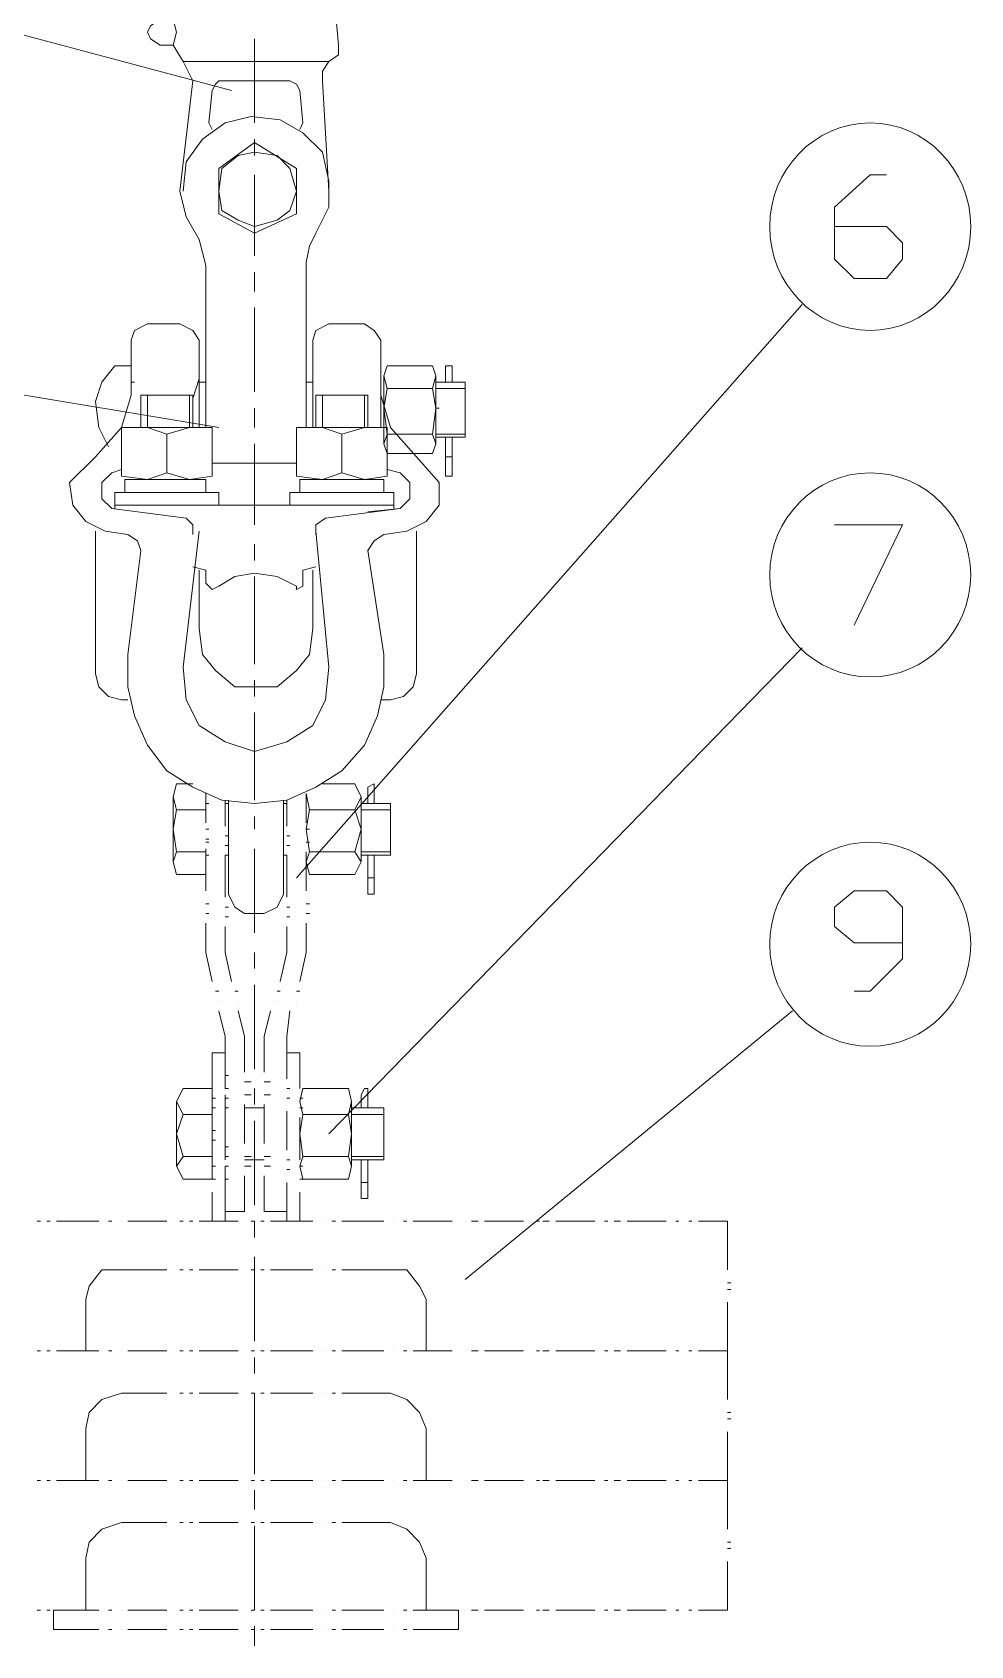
# Model space of a CAD drawing. Extents: x 457 to 4918, y -67 to 391.
# Drawn here: x 2590.5 to 2623.6, y 0.9 to 57.9 of the extents above; entities that cross this region are included whole.
import ezdxf

# ---------------------------------------------------------------- set-up
doc = ezdxf.new("R2010")
doc.units = 0
doc.header["$LTSCALE"] = 40
doc.header["$MEASUREMENT"] = 0
doc.layers.get('0').update_dxf_attribs({"linetype": 'CONTINUOUS'})

msp = doc.modelspace()

# ---------------------------------------------------------------- linework, layer by layer
at = {"color": 0, "lineweight": 18}
for points in [[(2595.459, 58.325), (2595.002, 58.325), (2594.659, 58.097), (2594.545, 57.868), (2594.659, 57.639), (2595.002, 57.411), (2595.459, 57.411), (2595.574, 57.868)], [(2598.317, 53.982), (2597.06, 53.067), (2597.06, 51.467), (2598.317, 50.781), (2599.803, 51.467), (2599.803, 53.067)], [(2599.803, 52.267), (2599.574, 53.067), (2599.117, 53.525), (2598.317, 53.639), (2597.745, 53.525), (2597.174, 53.067), (2597.06, 52.267), (2597.174, 51.582), (2597.745, 51.239), (2598.317, 51.01), (2599.117, 51.239), (2599.574, 51.582)]]:
    msp.add_lwpolyline(points, close=True, dxfattribs=at)
for points in [[(2600.946, 56.839), (2601.289, 57.068), (2601.289, 57.411)], [(2596.145, 56.154), (2595.802, 56.839)], [(2595.802, 56.839), (2600.946, 56.839)], [(2600.946, 56.839), (2600.717, 56.496), (2600.717, 56.154)], [(2597.06, 56.154), (2596.945, 56.039), (2596.831, 55.811)], [(2600.031, 54.668), (2599.917, 55.811), (2599.803, 56.039), (2599.574, 56.154)], [(2600.489, 50.781), (2600.946, 51.696), (2600.946, 52.61), (2600.717, 53.639), (2600.031, 54.325), (2599.231, 54.782), (2598.203, 54.896), (2597.288, 54.668), (2596.488, 54.096), (2595.917, 53.296), (2595.802, 52.267)], [(2595.688, 52.267), (2595.917, 51.353), (2596.374, 50.553)], [(2600.489, 50.781), (2600.26, 50.324), (2600.146, 49.753)], [(2596.602, 49.638), (2596.374, 50.553)], [(2594.545, 47.581), (2594.088, 47.352), (2593.973, 47.01)], [(2596.374, 47.01), (2596.145, 47.352), (2595.688, 47.581)], [(2600.946, 47.581), (2600.489, 47.352), (2600.374, 47.01)], [(2602.775, 47.01), (2602.546, 47.352), (2602.203, 47.581)], [(2593.973, 45.066), (2593.973, 47.01)], [(2593.402, 46.095), (2592.945, 45.524), (2592.716, 44.838), (2592.83, 43.923), (2593.173, 43.238)], [(2603.003, 46.095), (2602.889, 45.752), (2603.003, 45.295), (2602.889, 44.609), (2603.003, 43.695)], [(2604.603, 45.295), (2604.718, 45.752), (2604.603, 46.095)], [(2604.718, 44.609), (2604.718, 45.752)], [(2605.289, 45.981), (2605.289, 46.095), (2605.061, 46.095), (2605.061, 45.981), (2605.061, 45.524)], [(2605.289, 45.981), (2605.289, 45.524)], [(2592.716, 42.895), (2593.631, 43.923), (2593.973, 45.066)], [(2596.145, 45.066), (2594.316, 45.066)], [(2600.717, 43.923), (2600.717, 45.066)], [(2602.775, 45.066), (2603.117, 43.923), (2604.032, 42.895)], [(2604.603, 43.695), (2604.718, 44.609), (2604.603, 45.295)], [(2602.889, 44.609), (2602.889, 43.352)], [(2604.718, 44.609), (2604.718, 43.352)], [(2595.231, 43.695), (2594.545, 43.923), (2593.631, 43.923)], [(2596.831, 43.923), (2596.031, 43.923), (2595.231, 43.695)], [(2601.403, 43.695), (2600.717, 43.923), (2599.803, 43.923)], [(2603.003, 43.923), (2602.203, 43.923), (2601.403, 43.695)], [(2595.231, 43.695), (2595.231, 42.323)], [(2603.003, 43.695), (2602.889, 43.352), (2603.003, 43.009)], [(2604.603, 43.009), (2604.718, 43.352), (2604.603, 43.695)], [(2605.289, 42.209), (2605.061, 42.209), (2605.061, 43.581)], [(2593.288, 42.323), (2592.945, 41.98), (2592.945, 41.409), (2593.288, 41.066)], [(2593.631, 42.209), (2594.545, 42.095), (2595.231, 42.323)], [(2595.231, 42.323), (2596.031, 42.095), (2596.831, 42.209)], [(2596.831, 42.666), (2599.803, 42.666)], [(2599.803, 42.209), (2600.717, 42.095), (2601.403, 42.323)], [(2601.403, 42.323), (2602.203, 42.095), (2603.003, 42.209)], [(2603.46, 41.066), (2603.803, 41.409), (2603.803, 41.98), (2603.46, 42.323)], [(2591.802, 41.98), (2591.916, 41.18), (2592.373, 40.609), (2593.059, 40.266), (2593.859, 40.152)], [(2594.202, 41.637), (2597.06, 41.637)], [(2600.374, 41.637), (2603.232, 41.637)], [(2602.889, 40.152), (2603.689, 40.266), (2604.375, 40.609), (2604.832, 41.18), (2604.832, 41.98)], [(2593.631, 41.18), (2593.402, 41.18), (2593.402, 41.066)], [(2596.831, 41.18), (2600.031, 41.18)], [(2603.46, 41.066), (2600.831, 40.723), (2600.489, 40.494), (2600.489, 40.152)], [(2602.317, 40.952), (2603.46, 41.066)], [(2603.232, 41.066), (2603.232, 41.18), (2603.117, 41.18)], [(2596.145, 40.152), (2596.145, 40.494), (2595.917, 40.723)], [(2592.716, 40.266), (2592.716, 35.237), (2592.83, 34.779), (2593.173, 34.437), (2593.631, 34.322), (2593.859, 34.322)], [(2594.316, 39.58), (2594.202, 39.923), (2593.859, 40.152)], [(2596.374, 40.266), (2595.802, 35.465)], [(2602.889, 40.152), (2602.546, 39.923), (2602.317, 39.58)], [(2596.602, 38.437), (2596.602, 38.894), (2596.145, 39.009)], [(2596.374, 36.837), (2596.374, 38.894)], [(2599.803, 38.323), (2599.117, 38.666), (2598.317, 38.78), (2597.631, 38.666), (2597.06, 38.323)], [(2600.031, 38.894), (2600.031, 38.437)], [(2596.602, 38.437), (2596.717, 38.323), (2596.831, 38.208), (2597.06, 38.323)], [(2599.803, 38.323), (2599.803, 38.208), (2600.031, 38.323), (2600.031, 38.437)], [(2596.374, 36.837), (2596.488, 35.922), (2596.945, 35.351), (2597.631, 34.779), (2598.317, 34.779)], [(2598.317, 34.779), (2599.117, 34.779), (2599.803, 35.351), (2600.26, 35.922), (2600.374, 36.837)], [(2593.859, 35.922), (2593.859, 34.779), (2594.088, 33.751), (2594.545, 32.722), (2595.231, 31.808), (2596.145, 31.236), (2597.174, 30.779), (2598.317, 30.665)], [(2598.317, 30.665), (2599.46, 30.779), (2600.489, 31.236), (2601.403, 31.808), (2602.203, 32.722), (2602.66, 33.751), (2602.889, 34.779), (2602.889, 35.922)], [(2595.802, 35.465), (2595.917, 34.322), (2596.374, 33.408), (2597.288, 32.836), (2598.317, 32.493)], [(2598.317, 32.493), (2599.46, 32.836), (2600.374, 33.408), (2600.831, 34.322), (2600.946, 35.465)], [(2603.117, 34.322), (2603.575, 34.437), (2603.918, 34.779), (2604.032, 35.237)], [(2597.402, 30.779), (2597.402, 27.464), (2597.631, 27.007), (2597.974, 26.778)], [(2599.346, 30.779), (2599.346, 27.464)], [(2596.602, 30.665), (2596.717, 30.665)], [(2596.602, 28.836), (2596.717, 28.836)], [(2598.66, 26.778), (2599.117, 27.007), (2599.346, 27.464)], [(2598.66, 26.778), (2597.974, 26.778)]]:
    msp.add_lwpolyline(points, dxfattribs=at)
at = {"color": 0, "lineweight": 5}
for points in [[(2618.777, 51.01), (2620.605, 51.01), (2621.177, 50.439), (2621.177, 49.867), (2620.605, 49.181), (2619.462, 49.181), (2618.777, 49.867), (2618.777, 51.696), (2620.034, 52.839), (2620.605, 52.839)], [(2604.718, 44.609), (2604.832, 44.609)], [(2618.777, 40.494), (2621.177, 40.494), (2619.462, 36.951)], [(2619.462, 24.035), (2620.034, 24.035), (2621.177, 25.178), (2621.177, 27.007), (2620.605, 27.579), (2619.462, 27.579), (2618.777, 27.007), (2618.777, 26.321), (2619.462, 25.75), (2621.177, 25.75)], [(2605.746, 13.863), (2617.291, 23.349)]]:
    msp.add_lwpolyline(points, dxfattribs=at)
at = {"color": 0, "lineweight": 9}
for points in [[(2595.459, 29.75), (2595.459, 30.893), (2595.574, 31.35)], [(2602.089, 29.75), (2601.86, 30.436), (2602.089, 30.893), (2601.86, 31.35)], [(2602.546, 31.236), (2602.546, 31.35), (2602.317, 31.236)], [(2595.459, 30.893), (2595.574, 30.436), (2595.459, 29.75), (2595.574, 28.95)], [(2596.602, 30.093), (2596.602, 31.008)], [(2600.146, 31.008), (2600.26, 30.436)], [(2602.089, 30.893), (2602.089, 29.75), (2601.86, 28.95)], [(2600.26, 30.436), (2600.146, 29.75), (2600.26, 28.95)], [(2595.459, 29.75), (2595.459, 28.607), (2595.574, 28.95)], [(2602.089, 29.75), (2602.089, 28.607), (2601.86, 28.15)], [(2595.459, 28.607), (2595.574, 28.15)], [(2600.26, 28.95), (2600.146, 28.607), (2600.26, 28.15)], [(2602.317, 28.836), (2602.317, 27.464), (2602.546, 27.464)], [(2602.546, 28.836), (2602.546, 27.464)], [(2596.602, 26.436), (2596.602, 25.407)], [(2597.288, 26.321), (2597.288, 25.407)], [(2599.46, 26.321), (2599.46, 25.407)], [(2600.146, 26.436), (2600.146, 25.407)], [(2597.06, 23.349), (2597.288, 22.435)], [(2597.745, 23.349), (2597.974, 22.435)], [(2598.888, 23.349), (2598.66, 22.435)], [(2599.574, 23.349), (2599.46, 22.435)], [(2595.574, 19.006), (2595.574, 20.149), (2595.802, 20.606)], [(2596.831, 19.578), (2596.831, 20.606)], [(2600.031, 20.606), (2599.917, 20.149), (2600.031, 19.692)], [(2601.746, 19.006), (2601.632, 19.692), (2601.746, 20.149), (2601.632, 20.606)], [(2602.317, 20.378), (2602.317, 20.606), (2602.203, 20.606), (2602.089, 20.378)], [(2595.574, 20.149), (2595.802, 19.692), (2595.574, 19.006), (2595.802, 18.206)], [(2601.746, 20.149), (2601.746, 19.006), (2601.632, 18.206)], [(2600.031, 19.692), (2599.917, 19.006), (2600.031, 18.206)], [(2595.574, 19.006), (2595.574, 17.863), (2595.802, 18.206)], [(2601.746, 19.006), (2601.746, 17.863), (2601.632, 17.406)], [(2597.288, 17.863), (2597.288, 16.834)], [(2600.031, 18.206), (2599.917, 17.863), (2600.031, 17.406)], [(2602.089, 18.092), (2602.089, 16.72), (2602.317, 16.72)], [(2597.974, 17.52), (2597.974, 16.263)], [(2598.66, 17.52), (2598.66, 16.263)], [(2599.46, 17.292), (2599.46, 15.92)], [(2596.831, 16.949), (2596.831, 15.92)], [(2597.288, 16.949), (2597.288, 15.92)], [(2599.917, 16.949), (2599.917, 15.92)], [(2613.976, 15.92), (2615.005, 15.92)], [(2593.631, 14.205), (2592.945, 14.205), (2592.488, 13.634), (2592.373, 13.177)], [(2601.403, 14.205), (2603.117, 14.205)], [(2604.375, 11.348), (2604.375, 13.177), (2604.146, 13.634), (2603.689, 14.205), (2603.117, 14.205)], [(2592.373, 13.177), (2592.373, 11.348)], [(2615.005, 13.062), (2615.005, 11.348)], [(2613.976, 11.348), (2615.005, 11.348)], [(2613.976, 11.348), (2615.005, 11.348)], [(2593.631, 9.862), (2592.945, 9.633), (2592.488, 9.176), (2592.373, 8.605)], [(2601.403, 9.862), (2603.117, 9.862)], [(2604.375, 6.776), (2604.375, 8.605), (2604.146, 9.176), (2603.689, 9.633), (2603.117, 9.862)], [(2592.373, 8.605), (2592.373, 6.776)], [(2615.005, 8.49), (2615.005, 6.776)], [(2613.976, 6.776), (2615.005, 6.776)], [(2613.976, 6.776), (2615.005, 6.776)], [(2593.631, 5.29), (2592.945, 5.061), (2592.488, 4.604), (2592.373, 4.033)], [(2601.403, 5.29), (2603.117, 5.29)], [(2604.375, 2.204), (2604.375, 4.033), (2604.146, 4.604), (2603.689, 5.061), (2603.117, 5.29)], [(2592.373, 4.033), (2592.373, 2.204)], [(2615.005, 3.918), (2615.005, 2.204)], [(2603.918, 2.204), (2605.518, 2.204)], [(2613.976, 2.204), (2615.005, 2.204)], [(2603.918, 1.518), (2605.518, 1.518)]]:
    msp.add_lwpolyline(points, dxfattribs=at)
at = {"color": 0, "lineweight": 5}
for centre, major_axis, ratio in [((2620.034, 51.01), (0, 3.658), 0.96875), ((2620.034, 38.723), (0, 3.6), 0.984127), ((2620.034, 25.693), (0, 3.6), 0.984127)]:
    msp.add_ellipse(centre, major_axis=major_axis, ratio=ratio, start_param=0, end_param=6.283185, dxfattribs=at)
for points in [[(2597.517, 55.811), (2597.517, 55.811), (2564.141, 64.726), (2564.141, 64.726)], [(2597.06, 43.923), (2597.06, 43.923), (2564.141, 49.41), (2564.141, 49.41)], [(2599.803, 28.036), (2599.803, 28.036), (2617.634, 48.267), (2617.634, 48.267)], [(2600.946, 19.006), (2600.946, 19.006), (2617.634, 36.151), (2617.634, 36.151)]]:
    msp.add_open_spline(points, degree=3, dxfattribs=at)
at = {"color": 0, "lineweight": 18}
for points in [[(2601.06, 59.925), (2601.06, 59.925), (2601.289, 57.411), (2601.289, 57.411)], [(2595.459, 57.411), (2595.459, 57.411), (2595.802, 56.839), (2595.802, 56.839)], [(2596.031, 56.839), (2596.031, 56.839), (2598.317, 56.839), (2598.317, 56.839)], [(2596.031, 56.839), (2596.031, 56.839), (2596.145, 56.839), (2596.145, 56.839)], [(2600.717, 56.839), (2600.717, 56.839), (2598.317, 56.839), (2598.317, 56.839)], [(2600.717, 56.839), (2600.717, 56.839), (2600.831, 56.839), (2600.831, 56.839)], [(2595.688, 52.267), (2595.688, 52.267), (2596.145, 56.154), (2596.145, 56.154)], [(2596.717, 54.668), (2596.717, 54.668), (2596.831, 55.811), (2596.831, 55.811)], [(2597.06, 56.154), (2597.06, 56.154), (2599.574, 56.154), (2599.574, 56.154)], [(2600.946, 52.267), (2600.946, 52.267), (2600.717, 56.154), (2600.717, 56.154)], [(2596.717, 54.668), (2596.717, 54.668), (2596.831, 54.439), (2596.831, 54.439)], [(2599.917, 54.439), (2599.917, 54.439), (2600.031, 54.668), (2600.031, 54.668)], [(2596.602, 43.923), (2596.602, 43.923), (2596.602, 49.638), (2596.602, 49.638)], [(2600.146, 43.923), (2600.146, 43.923), (2600.146, 49.753), (2600.146, 49.753)], [(2594.545, 47.581), (2594.545, 47.581), (2595.688, 47.581), (2595.688, 47.581)], [(2602.203, 47.581), (2602.203, 47.581), (2600.946, 47.581), (2600.946, 47.581)], [(2596.374, 43.923), (2596.374, 43.923), (2596.374, 47.01), (2596.374, 47.01)], [(2600.374, 43.923), (2600.374, 43.923), (2600.374, 47.01), (2600.374, 47.01)], [(2602.775, 43.923), (2602.775, 43.923), (2602.775, 47.01), (2602.775, 47.01)], [(2593.973, 46.095), (2593.973, 46.095), (2593.402, 46.095), (2593.402, 46.095)], [(2593.973, 45.066), (2593.973, 45.066), (2593.973, 46.095), (2593.973, 46.095)], [(2596.145, 44.952), (2596.145, 44.952), (2596.374, 45.638), (2596.374, 45.638)], [(2602.889, 44.609), (2602.889, 44.609), (2602.889, 45.752), (2602.889, 45.752)], [(2604.603, 46.095), (2604.603, 46.095), (2603.003, 46.095), (2603.003, 46.095)], [(2593.973, 45.524), (2593.973, 45.524), (2594.088, 45.524), (2594.088, 45.524)], [(2594.316, 43.923), (2594.316, 43.923), (2594.316, 45.066), (2594.316, 45.066)], [(2594.545, 43.923), (2594.545, 43.923), (2594.545, 45.066), (2594.545, 45.066)], [(2596.031, 43.923), (2596.031, 43.923), (2596.031, 45.066), (2596.031, 45.066)], [(2596.145, 43.923), (2596.145, 43.923), (2596.145, 45.066), (2596.145, 45.066)], [(2596.374, 45.524), (2596.374, 45.524), (2596.602, 45.524), (2596.602, 45.524)], [(2600.146, 45.524), (2600.146, 45.524), (2600.374, 45.524), (2600.374, 45.524)], [(2602.317, 45.066), (2602.317, 45.066), (2600.489, 45.066), (2600.489, 45.066)], [(2600.489, 43.923), (2600.489, 43.923), (2600.489, 45.066), (2600.489, 45.066)], [(2602.203, 43.923), (2602.203, 43.923), (2602.203, 45.066), (2602.203, 45.066)], [(2602.317, 43.923), (2602.317, 43.923), (2602.317, 45.066), (2602.317, 45.066)], [(2604.603, 45.295), (2604.603, 45.295), (2603.003, 45.295), (2603.003, 45.295)], [(2604.718, 45.524), (2604.718, 45.524), (2605.746, 45.524), (2605.746, 45.524)], [(2604.718, 45.295), (2604.718, 45.295), (2605.746, 45.295), (2605.746, 45.295)], [(2605.746, 45.524), (2605.746, 45.524), (2605.746, 43.581), (2605.746, 43.581)], [(2593.631, 42.209), (2593.631, 42.209), (2593.631, 43.923), (2593.631, 43.923)], [(2595.231, 43.923), (2595.231, 43.923), (2594.202, 43.923), (2594.202, 43.923)], [(2595.231, 43.923), (2595.231, 43.923), (2596.145, 43.923), (2596.145, 43.923)], [(2596.831, 42.209), (2596.831, 42.209), (2596.831, 43.923), (2596.831, 43.923)], [(2599.803, 42.209), (2599.803, 42.209), (2599.803, 43.923), (2599.803, 43.923)], [(2601.403, 43.923), (2601.403, 43.923), (2600.374, 43.923), (2600.374, 43.923)], [(2601.403, 43.923), (2601.403, 43.923), (2602.546, 43.923), (2602.546, 43.923)], [(2603.003, 42.209), (2603.003, 42.209), (2603.003, 43.923), (2603.003, 43.923)], [(2601.403, 43.695), (2601.403, 43.695), (2601.403, 42.323), (2601.403, 42.323)], [(2604.603, 43.695), (2604.603, 43.695), (2603.003, 43.695), (2603.003, 43.695)], [(2604.718, 43.695), (2604.718, 43.695), (2605.746, 43.695), (2605.746, 43.695)], [(2604.718, 43.581), (2604.718, 43.581), (2605.746, 43.581), (2605.746, 43.581)], [(2605.289, 43.581), (2605.289, 43.581), (2605.289, 42.209), (2605.289, 42.209)], [(2592.716, 42.895), (2592.716, 42.895), (2591.802, 41.98), (2591.802, 41.98)], [(2604.603, 43.009), (2604.603, 43.009), (2603.003, 43.009), (2603.003, 43.009)], [(2604.832, 41.98), (2604.832, 41.98), (2604.032, 42.895), (2604.032, 42.895)], [(2605.061, 42.895), (2605.061, 42.895), (2605.289, 42.895), (2605.289, 42.895)], [(2593.288, 42.323), (2593.288, 42.323), (2593.631, 42.438), (2593.631, 42.438)], [(2603.003, 42.438), (2603.003, 42.438), (2603.46, 42.323), (2603.46, 42.323)], [(2593.402, 41.637), (2593.402, 41.637), (2593.402, 41.18), (2593.402, 41.18)], [(2593.402, 41.637), (2593.402, 41.637), (2594.202, 41.637), (2594.202, 41.637)], [(2596.602, 42.095), (2596.602, 42.095), (2593.745, 42.095), (2593.745, 42.095)], [(2593.745, 42.095), (2593.745, 42.095), (2593.745, 41.637), (2593.745, 41.637)], [(2593.745, 41.637), (2593.745, 41.637), (2596.602, 41.637), (2596.602, 41.637)], [(2595.231, 42.095), (2595.231, 42.095), (2594.088, 42.095), (2594.088, 42.095)], [(2595.231, 42.095), (2595.231, 42.095), (2596.374, 42.095), (2596.374, 42.095)], [(2596.602, 41.637), (2596.602, 41.637), (2596.602, 42.095), (2596.602, 42.095)], [(2597.06, 41.18), (2597.06, 41.18), (2597.06, 41.637), (2597.06, 41.637)], [(2599.574, 41.637), (2599.574, 41.637), (2599.574, 41.18), (2599.574, 41.18)], [(2599.574, 41.637), (2599.574, 41.637), (2600.374, 41.637), (2600.374, 41.637)], [(2602.889, 42.095), (2602.889, 42.095), (2599.917, 42.095), (2599.917, 42.095)], [(2599.917, 42.095), (2599.917, 42.095), (2599.917, 41.637), (2599.917, 41.637)], [(2599.917, 41.637), (2599.917, 41.637), (2602.889, 41.637), (2602.889, 41.637)], [(2601.403, 42.095), (2601.403, 42.095), (2600.26, 42.095), (2600.26, 42.095)], [(2601.403, 42.095), (2601.403, 42.095), (2602.546, 42.095), (2602.546, 42.095)], [(2602.889, 41.637), (2602.889, 41.637), (2602.889, 42.095), (2602.889, 42.095)], [(2603.232, 41.18), (2603.232, 41.18), (2603.232, 41.637), (2603.232, 41.637)], [(2593.288, 41.066), (2593.288, 41.066), (2595.917, 40.723), (2595.917, 40.723)], [(2593.402, 41.18), (2593.402, 41.18), (2594.202, 41.18), (2594.202, 41.18)], [(2596.831, 41.18), (2596.831, 41.18), (2593.631, 41.18), (2593.631, 41.18)], [(2594.202, 41.18), (2594.202, 41.18), (2596.374, 41.18), (2596.374, 41.18)], [(2596.374, 41.18), (2596.374, 41.18), (2597.06, 41.18), (2597.06, 41.18)], [(2599.574, 41.18), (2599.574, 41.18), (2600.374, 41.18), (2600.374, 41.18)], [(2600.031, 41.18), (2600.031, 41.18), (2603.117, 41.18), (2603.117, 41.18)], [(2600.374, 41.18), (2600.374, 41.18), (2602.546, 41.18), (2602.546, 41.18)], [(2602.546, 41.18), (2602.546, 41.18), (2603.232, 41.18), (2603.232, 41.18)], [(2600.489, 40.266), (2600.489, 40.266), (2600.946, 35.465), (2600.946, 35.465)], [(2604.032, 40.266), (2604.032, 40.266), (2604.032, 35.237), (2604.032, 35.237)], [(2594.316, 39.58), (2594.316, 39.58), (2593.859, 35.922), (2593.859, 35.922)], [(2602.317, 39.58), (2602.317, 39.58), (2602.889, 35.922), (2602.889, 35.922)], [(2600.031, 38.894), (2600.031, 38.894), (2600.489, 39.009), (2600.489, 39.009)], [(2600.374, 36.837), (2600.374, 36.837), (2600.374, 38.894), (2600.374, 38.894)], [(2603.117, 34.322), (2603.117, 34.322), (2602.775, 34.322), (2602.775, 34.322)]]:
    msp.add_open_spline(points, degree=3, dxfattribs=at)
at = {"color": 0, "lineweight": 9}
for points in [[(2598.317, 57.639), (2598.317, 57.639), (2598.317, 54.668), (2598.317, 54.668)], [(2598.317, 54.096), (2598.317, 54.096), (2598.317, 53.525), (2598.317, 53.525)], [(2598.317, 52.839), (2598.317, 52.839), (2598.317, 49.981), (2598.317, 49.981)], [(2598.317, 49.41), (2598.317, 49.41), (2598.317, 48.724), (2598.317, 48.724)], [(2598.317, 48.153), (2598.317, 48.153), (2598.317, 45.181), (2598.317, 45.181)], [(2598.317, 44.609), (2598.317, 44.609), (2598.317, 43.923), (2598.317, 43.923)], [(2598.317, 43.352), (2598.317, 43.352), (2598.317, 40.494), (2598.317, 40.494)], [(2598.317, 39.809), (2598.317, 39.809), (2598.317, 39.237), (2598.317, 39.237)], [(2598.317, 38.666), (2598.317, 38.666), (2598.317, 35.58), (2598.317, 35.58)], [(2598.317, 35.008), (2598.317, 35.008), (2598.317, 34.437), (2598.317, 34.437)], [(2598.317, 33.865), (2598.317, 33.865), (2598.317, 30.779), (2598.317, 30.779)], [(2596.145, 31.35), (2596.145, 31.35), (2595.574, 31.35), (2595.574, 31.35)], [(2601.86, 31.35), (2601.86, 31.35), (2600.717, 31.35), (2600.717, 31.35)], [(2596.602, 31.008), (2596.602, 31.008), (2596.602, 29.979), (2596.602, 29.979)], [(2597.288, 30.779), (2597.288, 30.779), (2597.288, 29.865), (2597.288, 29.865)], [(2599.46, 30.779), (2599.46, 30.779), (2599.46, 29.865), (2599.46, 29.865)], [(2600.146, 31.008), (2600.146, 31.008), (2600.146, 29.979), (2600.146, 29.979)], [(2602.317, 30.665), (2602.317, 30.665), (2602.317, 31.236), (2602.317, 31.236)], [(2602.546, 31.236), (2602.546, 31.236), (2602.546, 30.665), (2602.546, 30.665)], [(2596.602, 30.436), (2596.602, 30.436), (2595.574, 30.436), (2595.574, 30.436)], [(2597.402, 30.665), (2597.402, 30.665), (2597.288, 30.665), (2597.288, 30.665)], [(2598.317, 30.207), (2598.317, 30.207), (2598.317, 29.75), (2598.317, 29.75)], [(2599.46, 30.665), (2599.46, 30.665), (2599.346, 30.665), (2599.346, 30.665)], [(2601.86, 30.436), (2601.86, 30.436), (2600.26, 30.436), (2600.26, 30.436)], [(2602.089, 30.665), (2602.089, 30.665), (2603.117, 30.665), (2603.117, 30.665)], [(2602.089, 30.436), (2602.089, 30.436), (2603.117, 30.436), (2603.117, 30.436)], [(2603.117, 30.665), (2603.117, 30.665), (2603.117, 28.836), (2603.117, 28.836)], [(2596.602, 29.75), (2596.602, 29.75), (2596.717, 29.75), (2596.717, 29.75)], [(2596.602, 29.75), (2596.602, 29.75), (2596.717, 29.75), (2596.717, 29.75)], [(2600.146, 29.75), (2600.146, 29.75), (2600.26, 29.75), (2600.26, 29.75)], [(2596.602, 29.407), (2596.602, 29.407), (2596.717, 29.407), (2596.717, 29.407)], [(2596.602, 29.293), (2596.602, 29.293), (2596.717, 29.293), (2596.717, 29.293)], [(2596.602, 28.15), (2596.602, 28.15), (2596.602, 29.064), (2596.602, 29.064)], [(2597.288, 29.522), (2597.288, 29.522), (2597.402, 29.522), (2597.402, 29.522)], [(2597.288, 29.179), (2597.288, 29.179), (2597.402, 29.179), (2597.402, 29.179)], [(2598.317, 29.064), (2598.317, 29.064), (2598.317, 26.093), (2598.317, 26.093)], [(2599.46, 29.522), (2599.46, 29.522), (2599.574, 29.522), (2599.574, 29.522)], [(2599.46, 29.179), (2599.46, 29.179), (2599.574, 29.179), (2599.574, 29.179)], [(2600.146, 29.293), (2600.146, 29.293), (2600.26, 29.293), (2600.26, 29.293)], [(2596.602, 28.95), (2596.602, 28.95), (2595.574, 28.95), (2595.574, 28.95)], [(2596.602, 28.95), (2596.602, 28.95), (2596.602, 27.579), (2596.602, 27.579)], [(2597.288, 28.836), (2597.288, 28.836), (2597.288, 27.35), (2597.288, 27.35)], [(2597.402, 28.836), (2597.402, 28.836), (2597.288, 28.836), (2597.288, 28.836)], [(2599.46, 28.836), (2599.46, 28.836), (2599.346, 28.836), (2599.346, 28.836)], [(2599.46, 28.836), (2599.46, 28.836), (2599.46, 27.35), (2599.46, 27.35)], [(2600.146, 28.95), (2600.146, 28.95), (2600.146, 27.579), (2600.146, 27.579)], [(2601.86, 28.95), (2601.86, 28.95), (2600.26, 28.95), (2600.26, 28.95)], [(2602.089, 28.607), (2602.089, 28.607), (2601.86, 28.95), (2601.86, 28.95)], [(2602.089, 28.95), (2602.089, 28.95), (2603.117, 28.95), (2603.117, 28.95)], [(2602.089, 28.836), (2602.089, 28.836), (2603.117, 28.836), (2603.117, 28.836)], [(2596.602, 28.15), (2596.602, 28.15), (2595.574, 28.15), (2595.574, 28.15)], [(2601.86, 28.15), (2601.86, 28.15), (2600.26, 28.15), (2600.26, 28.15)], [(2602.317, 28.036), (2602.317, 28.036), (2602.546, 28.036), (2602.546, 28.036)], [(2596.602, 27.121), (2596.602, 27.121), (2596.717, 27.121), (2596.717, 27.121)], [(2596.602, 26.778), (2596.602, 26.778), (2596.717, 26.778), (2596.717, 26.778)], [(2597.288, 27.007), (2597.288, 27.007), (2597.402, 27.007), (2597.402, 27.007)], [(2599.46, 27.007), (2599.46, 27.007), (2599.574, 27.007), (2599.574, 27.007)], [(2600.146, 27.121), (2600.146, 27.121), (2600.26, 27.121), (2600.26, 27.121)], [(2600.146, 26.778), (2600.146, 26.778), (2600.26, 26.778), (2600.26, 26.778)], [(2597.288, 26.664), (2597.288, 26.664), (2597.402, 26.664), (2597.402, 26.664)], [(2599.46, 26.664), (2599.46, 26.664), (2599.574, 26.664), (2599.574, 26.664)], [(2596.602, 25.407), (2596.602, 25.407), (2596.831, 24.378), (2596.831, 24.378)], [(2597.288, 25.407), (2597.288, 25.407), (2597.517, 24.378), (2597.517, 24.378)], [(2598.317, 25.407), (2598.317, 25.407), (2598.317, 24.835), (2598.317, 24.835)], [(2599.46, 25.407), (2599.46, 25.407), (2599.231, 24.378), (2599.231, 24.378)], [(2600.146, 25.407), (2600.146, 25.407), (2599.917, 24.378), (2599.917, 24.378)], [(2596.945, 24.035), (2596.945, 24.035), (2597.06, 24.035), (2597.06, 24.035)], [(2597.631, 24.035), (2597.631, 24.035), (2597.745, 24.035), (2597.745, 24.035)], [(2598.317, 24.264), (2598.317, 24.264), (2598.317, 21.292), (2598.317, 21.292)], [(2599.117, 24.035), (2599.117, 24.035), (2599.231, 24.035), (2599.231, 24.035)], [(2599.803, 24.035), (2599.803, 24.035), (2599.917, 24.035), (2599.917, 24.035)], [(2597.06, 23.692), (2597.06, 23.692), (2597.06, 23.692), (2597.06, 23.692)], [(2597.745, 23.692), (2597.745, 23.692), (2597.745, 23.692), (2597.745, 23.692)], [(2599.117, 23.692), (2599.117, 23.692), (2599.117, 23.692), (2599.117, 23.692)], [(2599.803, 23.692), (2599.803, 23.692), (2599.803, 23.692), (2599.803, 23.692)], [(2597.288, 22.435), (2597.288, 22.435), (2597.288, 21.521), (2597.288, 21.521)], [(2597.974, 22.435), (2597.974, 22.435), (2597.974, 21.178), (2597.974, 21.178)], [(2598.66, 22.435), (2598.66, 22.435), (2598.66, 21.178), (2598.66, 21.178)], [(2599.46, 22.435), (2599.46, 22.435), (2599.46, 20.949), (2599.46, 20.949)], [(2596.831, 21.864), (2596.831, 21.864), (2597.288, 21.864), (2597.288, 21.864)], [(2596.831, 21.864), (2596.831, 21.864), (2596.831, 20.606), (2596.831, 20.606)], [(2597.288, 21.864), (2597.288, 21.864), (2597.288, 20.606), (2597.288, 20.606)], [(2599.46, 21.864), (2599.46, 21.864), (2599.917, 21.864), (2599.917, 21.864)], [(2599.917, 21.864), (2599.917, 21.864), (2599.917, 20.606), (2599.917, 20.606)], [(2597.288, 21.063), (2597.288, 21.063), (2597.402, 21.063), (2597.402, 21.063)], [(2596.831, 20.606), (2596.831, 20.606), (2595.802, 20.606), (2595.802, 20.606)], [(2597.288, 20.606), (2597.288, 20.606), (2597.402, 20.606), (2597.402, 20.606)], [(2597.974, 20.835), (2597.974, 20.835), (2598.203, 20.835), (2598.203, 20.835)], [(2598.317, 20.606), (2598.317, 20.606), (2598.317, 20.035), (2598.317, 20.035)], [(2598.66, 20.835), (2598.66, 20.835), (2598.888, 20.835), (2598.888, 20.835)], [(2599.46, 20.606), (2599.46, 20.606), (2599.574, 20.606), (2599.574, 20.606)], [(2601.632, 20.606), (2601.632, 20.606), (2600.031, 20.606), (2600.031, 20.606)], [(2596.831, 20.263), (2596.831, 20.263), (2596.945, 20.263), (2596.945, 20.263)], [(2597.288, 20.378), (2597.288, 20.378), (2597.288, 19.006), (2597.288, 19.006)], [(2597.288, 20.263), (2597.288, 20.263), (2597.402, 20.263), (2597.402, 20.263)], [(2597.974, 20.378), (2597.974, 20.378), (2598.203, 20.378), (2598.203, 20.378)], [(2597.974, 20.035), (2597.974, 20.035), (2597.974, 18.663), (2597.974, 18.663)], [(2598.66, 20.378), (2598.66, 20.378), (2598.888, 20.378), (2598.888, 20.378)], [(2598.66, 20.035), (2598.66, 20.035), (2598.66, 18.663), (2598.66, 18.663)], [(2599.46, 20.263), (2599.46, 20.263), (2599.574, 20.263), (2599.574, 20.263)], [(2599.917, 20.263), (2599.917, 20.263), (2600.031, 20.263), (2600.031, 20.263)], [(2602.089, 19.92), (2602.089, 19.92), (2602.089, 20.378), (2602.089, 20.378)], [(2602.317, 20.378), (2602.317, 20.378), (2602.317, 19.92), (2602.317, 19.92)], [(2596.831, 19.692), (2596.831, 19.692), (2595.802, 19.692), (2595.802, 19.692)], [(2596.831, 19.92), (2596.831, 19.92), (2596.945, 19.92), (2596.945, 19.92)], [(2596.831, 19.92), (2596.831, 19.92), (2596.945, 19.92), (2596.945, 19.92)], [(2596.831, 19.578), (2596.831, 19.578), (2596.831, 18.092), (2596.831, 18.092)], [(2597.288, 19.92), (2597.288, 19.92), (2597.402, 19.92), (2597.402, 19.92)], [(2597.288, 19.578), (2597.288, 19.578), (2597.288, 18.092), (2597.288, 18.092)], [(2597.974, 19.92), (2597.974, 19.92), (2598.66, 19.92), (2598.66, 19.92)], [(2598.317, 19.463), (2598.317, 19.463), (2598.317, 16.491), (2598.317, 16.491)], [(2599.46, 19.806), (2599.46, 19.806), (2599.46, 18.435), (2599.46, 18.435)], [(2599.917, 19.92), (2599.917, 19.92), (2600.031, 19.92), (2600.031, 19.92)], [(2599.917, 19.578), (2599.917, 19.578), (2599.917, 18.092), (2599.917, 18.092)], [(2601.632, 19.692), (2601.632, 19.692), (2600.031, 19.692), (2600.031, 19.692)], [(2601.746, 19.92), (2601.746, 19.92), (2602.889, 19.92), (2602.889, 19.92)], [(2601.746, 19.692), (2601.746, 19.692), (2602.889, 19.692), (2602.889, 19.692)], [(2602.889, 19.92), (2602.889, 19.92), (2602.889, 18.092), (2602.889, 18.092)], [(2596.831, 19.12), (2596.831, 19.12), (2596.945, 19.12), (2596.945, 19.12)], [(2596.831, 18.777), (2596.831, 18.777), (2596.945, 18.777), (2596.945, 18.777)], [(2596.831, 17.406), (2596.831, 17.406), (2596.831, 18.435), (2596.831, 18.435)], [(2597.288, 18.549), (2597.288, 18.549), (2597.402, 18.549), (2597.402, 18.549)], [(2595.574, 17.863), (2595.574, 17.863), (2595.802, 17.406), (2595.802, 17.406)], [(2596.831, 18.206), (2596.831, 18.206), (2595.802, 18.206), (2595.802, 18.206)], [(2596.831, 17.863), (2596.831, 17.863), (2596.945, 17.863), (2596.945, 17.863)], [(2597.288, 18.206), (2597.288, 18.206), (2597.402, 18.206), (2597.402, 18.206)], [(2597.288, 17.863), (2597.288, 17.863), (2597.402, 17.863), (2597.402, 17.863)], [(2597.974, 18.206), (2597.974, 18.206), (2598.203, 18.206), (2598.203, 18.206)], [(2597.974, 18.092), (2597.974, 18.092), (2598.66, 18.092), (2598.66, 18.092)], [(2597.974, 17.863), (2597.974, 17.863), (2598.203, 17.863), (2598.203, 17.863)], [(2598.66, 18.206), (2598.66, 18.206), (2598.888, 18.206), (2598.888, 18.206)], [(2598.66, 17.863), (2598.66, 17.863), (2598.888, 17.863), (2598.888, 17.863)], [(2599.46, 18.092), (2599.46, 18.092), (2599.574, 18.092), (2599.574, 18.092)], [(2599.46, 17.749), (2599.46, 17.749), (2599.574, 17.749), (2599.574, 17.749)], [(2599.917, 17.863), (2599.917, 17.863), (2600.031, 17.863), (2600.031, 17.863)], [(2601.632, 18.206), (2601.632, 18.206), (2600.031, 18.206), (2600.031, 18.206)], [(2601.746, 17.863), (2601.746, 17.863), (2601.632, 18.206), (2601.632, 18.206)], [(2601.746, 18.206), (2601.746, 18.206), (2602.889, 18.206), (2602.889, 18.206)], [(2601.746, 18.092), (2601.746, 18.092), (2602.889, 18.092), (2602.889, 18.092)], [(2602.317, 18.092), (2602.317, 18.092), (2602.317, 16.72), (2602.317, 16.72)], [(2596.831, 17.406), (2596.831, 17.406), (2595.802, 17.406), (2595.802, 17.406)], [(2596.831, 17.406), (2596.831, 17.406), (2596.945, 17.406), (2596.945, 17.406)], [(2597.288, 17.406), (2597.288, 17.406), (2597.402, 17.406), (2597.402, 17.406)], [(2599.917, 17.406), (2599.917, 17.406), (2600.031, 17.406), (2600.031, 17.406)], [(2601.632, 17.406), (2601.632, 17.406), (2600.031, 17.406), (2600.031, 17.406)], [(2602.089, 17.292), (2602.089, 17.292), (2602.317, 17.292), (2602.317, 17.292)], [(2597.288, 16.263), (2597.288, 16.263), (2597.974, 16.263), (2597.974, 16.263)], [(2599.46, 16.263), (2599.46, 16.263), (2598.66, 16.263), (2598.66, 16.263)], [(2590.659, 15.92), (2590.659, 15.92), (2590.773, 15.92), (2590.773, 15.92)], [(2591.002, 15.92), (2591.002, 15.92), (2591.116, 15.92), (2591.116, 15.92)], [(2591.345, 15.92), (2591.345, 15.92), (2592.83, 15.92), (2592.83, 15.92)], [(2593.173, 15.92), (2593.173, 15.92), (2593.288, 15.92), (2593.288, 15.92)], [(2593.631, 15.92), (2593.631, 15.92), (2593.631, 15.92), (2593.631, 15.92)], [(2593.859, 15.92), (2593.859, 15.92), (2595.231, 15.92), (2595.231, 15.92)], [(2595.688, 15.92), (2595.688, 15.92), (2595.802, 15.92), (2595.802, 15.92)], [(2596.031, 15.92), (2596.031, 15.92), (2596.145, 15.92), (2596.145, 15.92)], [(2596.374, 15.92), (2596.374, 15.92), (2597.745, 15.92), (2597.745, 15.92)], [(2598.203, 15.92), (2598.203, 15.92), (2598.317, 15.92), (2598.317, 15.92)], [(2598.317, 15.92), (2598.317, 15.92), (2598.317, 15.348), (2598.317, 15.348)], [(2598.545, 15.92), (2598.545, 15.92), (2598.66, 15.92), (2598.66, 15.92)], [(2598.888, 15.92), (2598.888, 15.92), (2600.374, 15.92), (2600.374, 15.92)], [(2600.717, 15.92), (2600.717, 15.92), (2600.717, 15.92), (2600.717, 15.92)], [(2601.06, 15.92), (2601.06, 15.92), (2601.174, 15.92), (2601.174, 15.92)], [(2601.403, 15.92), (2601.403, 15.92), (2602.889, 15.92), (2602.889, 15.92)], [(2603.232, 15.92), (2603.232, 15.92), (2603.232, 15.92), (2603.232, 15.92)], [(2603.575, 15.92), (2603.575, 15.92), (2603.689, 15.92), (2603.689, 15.92)], [(2603.918, 15.92), (2603.918, 15.92), (2605.289, 15.92), (2605.289, 15.92)], [(2605.746, 15.92), (2605.746, 15.92), (2605.746, 15.92), (2605.746, 15.92)], [(2605.975, 15.92), (2605.975, 15.92), (2606.204, 15.92), (2606.204, 15.92)], [(2606.432, 15.92), (2606.432, 15.92), (2607.804, 15.92), (2607.804, 15.92)], [(2608.261, 15.92), (2608.261, 15.92), (2608.375, 15.92), (2608.375, 15.92)], [(2608.49, 15.92), (2608.49, 15.92), (2608.718, 15.92), (2608.718, 15.92)], [(2608.947, 15.92), (2608.947, 15.92), (2610.318, 15.92), (2610.318, 15.92)], [(2610.661, 15.92), (2610.661, 15.92), (2610.776, 15.92), (2610.776, 15.92)], [(2611.004, 15.92), (2611.004, 15.92), (2611.233, 15.92), (2611.233, 15.92)], [(2611.461, 15.92), (2611.461, 15.92), (2612.833, 15.92), (2612.833, 15.92)], [(2613.176, 15.92), (2613.176, 15.92), (2613.29, 15.92), (2613.29, 15.92)], [(2613.633, 15.92), (2613.633, 15.92), (2613.747, 15.92), (2613.747, 15.92)], [(2615.005, 15.92), (2615.005, 15.92), (2615.005, 14.205), (2615.005, 14.205)], [(2598.317, 14.663), (2598.317, 14.663), (2598.317, 11.691), (2598.317, 11.691)], [(2593.631, 14.205), (2593.631, 14.205), (2595.231, 14.205), (2595.231, 14.205)], [(2595.688, 14.205), (2595.688, 14.205), (2595.802, 14.205), (2595.802, 14.205)], [(2596.031, 14.205), (2596.031, 14.205), (2596.145, 14.205), (2596.145, 14.205)], [(2596.374, 14.205), (2596.374, 14.205), (2597.745, 14.205), (2597.745, 14.205)], [(2598.203, 14.205), (2598.203, 14.205), (2598.317, 14.205), (2598.317, 14.205)], [(2598.545, 14.205), (2598.545, 14.205), (2598.66, 14.205), (2598.66, 14.205)], [(2598.888, 14.205), (2598.888, 14.205), (2600.374, 14.205), (2600.374, 14.205)], [(2600.717, 14.205), (2600.717, 14.205), (2600.717, 14.205), (2600.717, 14.205)], [(2601.06, 14.205), (2601.06, 14.205), (2601.174, 14.205), (2601.174, 14.205)], [(2615.005, 13.748), (2615.005, 13.748), (2615.119, 13.748), (2615.119, 13.748)], [(2615.005, 13.52), (2615.005, 13.52), (2615.119, 13.52), (2615.119, 13.52)], [(2590.659, 11.348), (2590.659, 11.348), (2590.773, 11.348), (2590.773, 11.348)], [(2590.659, 11.348), (2590.659, 11.348), (2590.773, 11.348), (2590.773, 11.348)], [(2591.002, 11.348), (2591.002, 11.348), (2591.116, 11.348), (2591.116, 11.348)], [(2591.002, 11.348), (2591.002, 11.348), (2591.116, 11.348), (2591.116, 11.348)], [(2591.345, 11.348), (2591.345, 11.348), (2592.83, 11.348), (2592.83, 11.348)], [(2591.345, 11.348), (2591.345, 11.348), (2592.83, 11.348), (2592.83, 11.348)], [(2593.173, 11.348), (2593.173, 11.348), (2593.288, 11.348), (2593.288, 11.348)], [(2593.173, 11.348), (2593.173, 11.348), (2593.288, 11.348), (2593.288, 11.348)], [(2593.631, 11.348), (2593.631, 11.348), (2593.631, 11.348), (2593.631, 11.348)], [(2593.631, 11.348), (2593.631, 11.348), (2593.631, 11.348), (2593.631, 11.348)], [(2593.859, 11.348), (2593.859, 11.348), (2595.231, 11.348), (2595.231, 11.348)], [(2593.859, 11.348), (2593.859, 11.348), (2595.231, 11.348), (2595.231, 11.348)], [(2595.688, 11.348), (2595.688, 11.348), (2595.802, 11.348), (2595.802, 11.348)], [(2595.688, 11.348), (2595.688, 11.348), (2595.802, 11.348), (2595.802, 11.348)], [(2596.031, 11.348), (2596.031, 11.348), (2596.145, 11.348), (2596.145, 11.348)], [(2596.031, 11.348), (2596.031, 11.348), (2596.145, 11.348), (2596.145, 11.348)], [(2596.374, 11.348), (2596.374, 11.348), (2597.745, 11.348), (2597.745, 11.348)], [(2596.374, 11.348), (2596.374, 11.348), (2597.745, 11.348), (2597.745, 11.348)], [(2598.203, 11.348), (2598.203, 11.348), (2598.317, 11.348), (2598.317, 11.348)], [(2598.203, 11.348), (2598.203, 11.348), (2598.317, 11.348), (2598.317, 11.348)], [(2598.317, 11.119), (2598.317, 11.119), (2598.317, 10.548), (2598.317, 10.548)], [(2598.545, 11.348), (2598.545, 11.348), (2598.66, 11.348), (2598.66, 11.348)], [(2598.545, 11.348), (2598.545, 11.348), (2598.66, 11.348), (2598.66, 11.348)], [(2598.888, 11.348), (2598.888, 11.348), (2600.374, 11.348), (2600.374, 11.348)], [(2598.888, 11.348), (2598.888, 11.348), (2600.374, 11.348), (2600.374, 11.348)], [(2600.717, 11.348), (2600.717, 11.348), (2600.717, 11.348), (2600.717, 11.348)], [(2600.717, 11.348), (2600.717, 11.348), (2600.717, 11.348), (2600.717, 11.348)], [(2601.06, 11.348), (2601.06, 11.348), (2601.174, 11.348), (2601.174, 11.348)], [(2601.06, 11.348), (2601.06, 11.348), (2601.174, 11.348), (2601.174, 11.348)], [(2601.403, 11.348), (2601.403, 11.348), (2602.889, 11.348), (2602.889, 11.348)], [(2601.403, 11.348), (2601.403, 11.348), (2602.889, 11.348), (2602.889, 11.348)], [(2603.232, 11.348), (2603.232, 11.348), (2603.232, 11.348), (2603.232, 11.348)], [(2603.232, 11.348), (2603.232, 11.348), (2603.232, 11.348), (2603.232, 11.348)], [(2603.575, 11.348), (2603.575, 11.348), (2603.689, 11.348), (2603.689, 11.348)], [(2603.575, 11.348), (2603.575, 11.348), (2603.689, 11.348), (2603.689, 11.348)], [(2603.918, 11.348), (2603.918, 11.348), (2605.289, 11.348), (2605.289, 11.348)], [(2603.918, 11.348), (2603.918, 11.348), (2605.289, 11.348), (2605.289, 11.348)], [(2605.746, 11.348), (2605.746, 11.348), (2605.746, 11.348), (2605.746, 11.348)], [(2605.746, 11.348), (2605.746, 11.348), (2605.746, 11.348), (2605.746, 11.348)], [(2605.975, 11.348), (2605.975, 11.348), (2606.204, 11.348), (2606.204, 11.348)], [(2605.975, 11.348), (2605.975, 11.348), (2606.204, 11.348), (2606.204, 11.348)], [(2606.432, 11.348), (2606.432, 11.348), (2607.804, 11.348), (2607.804, 11.348)], [(2606.432, 11.348), (2606.432, 11.348), (2607.804, 11.348), (2607.804, 11.348)], [(2608.261, 11.348), (2608.261, 11.348), (2608.375, 11.348), (2608.375, 11.348)], [(2608.261, 11.348), (2608.261, 11.348), (2608.375, 11.348), (2608.375, 11.348)], [(2608.49, 11.348), (2608.49, 11.348), (2608.718, 11.348), (2608.718, 11.348)], [(2608.49, 11.348), (2608.49, 11.348), (2608.718, 11.348), (2608.718, 11.348)], [(2608.947, 11.348), (2608.947, 11.348), (2610.318, 11.348), (2610.318, 11.348)], [(2608.947, 11.348), (2608.947, 11.348), (2610.318, 11.348), (2610.318, 11.348)], [(2610.661, 11.348), (2610.661, 11.348), (2610.776, 11.348), (2610.776, 11.348)], [(2610.661, 11.348), (2610.661, 11.348), (2610.776, 11.348), (2610.776, 11.348)], [(2611.004, 11.348), (2611.004, 11.348), (2611.233, 11.348), (2611.233, 11.348)], [(2611.004, 11.348), (2611.004, 11.348), (2611.233, 11.348), (2611.233, 11.348)], [(2611.461, 11.348), (2611.461, 11.348), (2612.833, 11.348), (2612.833, 11.348)], [(2611.461, 11.348), (2611.461, 11.348), (2612.833, 11.348), (2612.833, 11.348)], [(2613.176, 11.348), (2613.176, 11.348), (2613.29, 11.348), (2613.29, 11.348)], [(2613.176, 11.348), (2613.176, 11.348), (2613.29, 11.348), (2613.29, 11.348)], [(2613.633, 11.348), (2613.633, 11.348), (2613.747, 11.348), (2613.747, 11.348)], [(2613.633, 11.348), (2613.633, 11.348), (2613.747, 11.348), (2613.747, 11.348)], [(2615.005, 11.348), (2615.005, 11.348), (2615.005, 9.633), (2615.005, 9.633)], [(2593.631, 9.862), (2593.631, 9.862), (2595.231, 9.862), (2595.231, 9.862)], [(2595.688, 9.862), (2595.688, 9.862), (2595.802, 9.862), (2595.802, 9.862)], [(2596.031, 9.862), (2596.031, 9.862), (2596.145, 9.862), (2596.145, 9.862)], [(2596.374, 9.862), (2596.374, 9.862), (2597.745, 9.862), (2597.745, 9.862)], [(2598.203, 9.862), (2598.203, 9.862), (2598.317, 9.862), (2598.317, 9.862)], [(2598.317, 9.862), (2598.317, 9.862), (2598.317, 7.005), (2598.317, 7.005)], [(2598.545, 9.862), (2598.545, 9.862), (2598.66, 9.862), (2598.66, 9.862)], [(2598.888, 9.862), (2598.888, 9.862), (2600.374, 9.862), (2600.374, 9.862)], [(2600.717, 9.862), (2600.717, 9.862), (2600.717, 9.862), (2600.717, 9.862)], [(2601.06, 9.862), (2601.06, 9.862), (2601.174, 9.862), (2601.174, 9.862)], [(2615.005, 9.176), (2615.005, 9.176), (2615.119, 9.176), (2615.119, 9.176)], [(2615.005, 8.948), (2615.005, 8.948), (2615.119, 8.948), (2615.119, 8.948)], [(2590.659, 6.776), (2590.659, 6.776), (2590.773, 6.776), (2590.773, 6.776)], [(2590.659, 6.776), (2590.659, 6.776), (2590.773, 6.776), (2590.773, 6.776)], [(2591.002, 6.776), (2591.002, 6.776), (2591.116, 6.776), (2591.116, 6.776)], [(2591.002, 6.776), (2591.002, 6.776), (2591.116, 6.776), (2591.116, 6.776)], [(2591.345, 6.776), (2591.345, 6.776), (2592.83, 6.776), (2592.83, 6.776)], [(2591.345, 6.776), (2591.345, 6.776), (2592.83, 6.776), (2592.83, 6.776)], [(2593.173, 6.776), (2593.173, 6.776), (2593.288, 6.776), (2593.288, 6.776)], [(2593.173, 6.776), (2593.173, 6.776), (2593.288, 6.776), (2593.288, 6.776)], [(2593.631, 6.776), (2593.631, 6.776), (2593.631, 6.776), (2593.631, 6.776)], [(2593.631, 6.776), (2593.631, 6.776), (2593.631, 6.776), (2593.631, 6.776)], [(2593.859, 6.776), (2593.859, 6.776), (2595.231, 6.776), (2595.231, 6.776)], [(2593.859, 6.776), (2593.859, 6.776), (2595.231, 6.776), (2595.231, 6.776)], [(2595.688, 6.776), (2595.688, 6.776), (2595.802, 6.776), (2595.802, 6.776)], [(2595.688, 6.776), (2595.688, 6.776), (2595.802, 6.776), (2595.802, 6.776)], [(2596.031, 6.776), (2596.031, 6.776), (2596.145, 6.776), (2596.145, 6.776)], [(2596.031, 6.776), (2596.031, 6.776), (2596.145, 6.776), (2596.145, 6.776)], [(2596.374, 6.776), (2596.374, 6.776), (2597.745, 6.776), (2597.745, 6.776)], [(2596.374, 6.776), (2596.374, 6.776), (2597.745, 6.776), (2597.745, 6.776)], [(2598.203, 6.776), (2598.203, 6.776), (2598.317, 6.776), (2598.317, 6.776)], [(2598.203, 6.776), (2598.203, 6.776), (2598.317, 6.776), (2598.317, 6.776)], [(2598.317, 6.433), (2598.317, 6.433), (2598.317, 5.747), (2598.317, 5.747)], [(2598.545, 6.776), (2598.545, 6.776), (2598.66, 6.776), (2598.66, 6.776)], [(2598.545, 6.776), (2598.545, 6.776), (2598.66, 6.776), (2598.66, 6.776)], [(2598.888, 6.776), (2598.888, 6.776), (2600.374, 6.776), (2600.374, 6.776)], [(2598.888, 6.776), (2598.888, 6.776), (2600.374, 6.776), (2600.374, 6.776)], [(2600.717, 6.776), (2600.717, 6.776), (2600.717, 6.776), (2600.717, 6.776)], [(2600.717, 6.776), (2600.717, 6.776), (2600.717, 6.776), (2600.717, 6.776)], [(2601.06, 6.776), (2601.06, 6.776), (2601.174, 6.776), (2601.174, 6.776)], [(2601.06, 6.776), (2601.06, 6.776), (2601.174, 6.776), (2601.174, 6.776)], [(2601.403, 6.776), (2601.403, 6.776), (2602.889, 6.776), (2602.889, 6.776)], [(2601.403, 6.776), (2601.403, 6.776), (2602.889, 6.776), (2602.889, 6.776)], [(2603.232, 6.776), (2603.232, 6.776), (2603.232, 6.776), (2603.232, 6.776)], [(2603.232, 6.776), (2603.232, 6.776), (2603.232, 6.776), (2603.232, 6.776)], [(2603.575, 6.776), (2603.575, 6.776), (2603.689, 6.776), (2603.689, 6.776)], [(2603.575, 6.776), (2603.575, 6.776), (2603.689, 6.776), (2603.689, 6.776)], [(2603.918, 6.776), (2603.918, 6.776), (2605.289, 6.776), (2605.289, 6.776)], [(2603.918, 6.776), (2603.918, 6.776), (2605.289, 6.776), (2605.289, 6.776)], [(2605.746, 6.776), (2605.746, 6.776), (2605.746, 6.776), (2605.746, 6.776)], [(2605.746, 6.776), (2605.746, 6.776), (2605.746, 6.776), (2605.746, 6.776)], [(2605.975, 6.776), (2605.975, 6.776), (2606.204, 6.776), (2606.204, 6.776)], [(2605.975, 6.776), (2605.975, 6.776), (2606.204, 6.776), (2606.204, 6.776)], [(2606.432, 6.776), (2606.432, 6.776), (2607.804, 6.776), (2607.804, 6.776)], [(2606.432, 6.776), (2606.432, 6.776), (2607.804, 6.776), (2607.804, 6.776)], [(2608.261, 6.776), (2608.261, 6.776), (2608.375, 6.776), (2608.375, 6.776)], [(2608.261, 6.776), (2608.261, 6.776), (2608.375, 6.776), (2608.375, 6.776)], [(2608.49, 6.776), (2608.49, 6.776), (2608.718, 6.776), (2608.718, 6.776)], [(2608.49, 6.776), (2608.49, 6.776), (2608.718, 6.776), (2608.718, 6.776)], [(2608.947, 6.776), (2608.947, 6.776), (2610.318, 6.776), (2610.318, 6.776)], [(2608.947, 6.776), (2608.947, 6.776), (2610.318, 6.776), (2610.318, 6.776)], [(2610.661, 6.776), (2610.661, 6.776), (2610.776, 6.776), (2610.776, 6.776)], [(2610.661, 6.776), (2610.661, 6.776), (2610.776, 6.776), (2610.776, 6.776)], [(2611.004, 6.776), (2611.004, 6.776), (2611.233, 6.776), (2611.233, 6.776)], [(2611.004, 6.776), (2611.004, 6.776), (2611.233, 6.776), (2611.233, 6.776)], [(2611.461, 6.776), (2611.461, 6.776), (2612.833, 6.776), (2612.833, 6.776)], [(2611.461, 6.776), (2611.461, 6.776), (2612.833, 6.776), (2612.833, 6.776)], [(2613.176, 6.776), (2613.176, 6.776), (2613.29, 6.776), (2613.29, 6.776)], [(2613.176, 6.776), (2613.176, 6.776), (2613.29, 6.776), (2613.29, 6.776)], [(2613.633, 6.776), (2613.633, 6.776), (2613.747, 6.776), (2613.747, 6.776)], [(2613.633, 6.776), (2613.633, 6.776), (2613.747, 6.776), (2613.747, 6.776)], [(2615.005, 6.776), (2615.005, 6.776), (2615.005, 5.061), (2615.005, 5.061)], [(2593.631, 5.29), (2593.631, 5.29), (2595.231, 5.29), (2595.231, 5.29)], [(2595.688, 5.29), (2595.688, 5.29), (2595.802, 5.29), (2595.802, 5.29)], [(2596.031, 5.29), (2596.031, 5.29), (2596.145, 5.29), (2596.145, 5.29)], [(2596.374, 5.29), (2596.374, 5.29), (2597.745, 5.29), (2597.745, 5.29)], [(2598.203, 5.29), (2598.203, 5.29), (2598.317, 5.29), (2598.317, 5.29)], [(2598.317, 5.176), (2598.317, 5.176), (2598.317, 2.204), (2598.317, 2.204)], [(2598.545, 5.29), (2598.545, 5.29), (2598.66, 5.29), (2598.66, 5.29)], [(2598.888, 5.29), (2598.888, 5.29), (2600.374, 5.29), (2600.374, 5.29)], [(2600.717, 5.29), (2600.717, 5.29), (2600.717, 5.29), (2600.717, 5.29)], [(2601.06, 5.29), (2601.06, 5.29), (2601.174, 5.29), (2601.174, 5.29)], [(2615.005, 4.604), (2615.005, 4.604), (2615.119, 4.604), (2615.119, 4.604)], [(2615.005, 4.376), (2615.005, 4.376), (2615.119, 4.376), (2615.119, 4.376)], [(2590.659, 2.204), (2590.659, 2.204), (2590.773, 2.204), (2590.773, 2.204)], [(2591.002, 2.204), (2591.002, 2.204), (2591.116, 2.204), (2591.116, 2.204)], [(2591.23, 2.204), (2591.23, 2.204), (2592.83, 2.204), (2592.83, 2.204)], [(2591.23, 2.204), (2591.23, 2.204), (2591.23, 1.518), (2591.23, 1.518)], [(2591.345, 2.204), (2591.345, 2.204), (2592.83, 2.204), (2592.83, 2.204)], [(2593.173, 2.204), (2593.173, 2.204), (2593.288, 2.204), (2593.288, 2.204)], [(2593.173, 2.204), (2593.173, 2.204), (2593.288, 2.204), (2593.288, 2.204)], [(2593.631, 2.204), (2593.631, 2.204), (2593.631, 2.204), (2593.631, 2.204)], [(2593.631, 2.204), (2593.631, 2.204), (2593.631, 2.204), (2593.631, 2.204)], [(2593.859, 2.204), (2593.859, 2.204), (2595.231, 2.204), (2595.231, 2.204)], [(2593.859, 2.204), (2593.859, 2.204), (2595.231, 2.204), (2595.231, 2.204)], [(2595.688, 2.204), (2595.688, 2.204), (2595.802, 2.204), (2595.802, 2.204)], [(2595.688, 2.204), (2595.688, 2.204), (2595.802, 2.204), (2595.802, 2.204)], [(2596.031, 2.204), (2596.031, 2.204), (2596.145, 2.204), (2596.145, 2.204)], [(2596.031, 2.204), (2596.031, 2.204), (2596.145, 2.204), (2596.145, 2.204)], [(2596.374, 2.204), (2596.374, 2.204), (2597.745, 2.204), (2597.745, 2.204)], [(2596.374, 2.204), (2596.374, 2.204), (2597.745, 2.204), (2597.745, 2.204)], [(2598.203, 2.204), (2598.203, 2.204), (2598.317, 2.204), (2598.317, 2.204)], [(2598.203, 2.204), (2598.203, 2.204), (2598.317, 2.204), (2598.317, 2.204)], [(2598.545, 2.204), (2598.545, 2.204), (2598.66, 2.204), (2598.66, 2.204)], [(2598.545, 2.204), (2598.545, 2.204), (2598.66, 2.204), (2598.66, 2.204)], [(2598.888, 2.204), (2598.888, 2.204), (2600.374, 2.204), (2600.374, 2.204)], [(2598.888, 2.204), (2598.888, 2.204), (2600.374, 2.204), (2600.374, 2.204)], [(2600.717, 2.204), (2600.717, 2.204), (2600.717, 2.204), (2600.717, 2.204)], [(2600.717, 2.204), (2600.717, 2.204), (2600.717, 2.204), (2600.717, 2.204)], [(2601.06, 2.204), (2601.06, 2.204), (2601.174, 2.204), (2601.174, 2.204)], [(2601.06, 2.204), (2601.06, 2.204), (2601.174, 2.204), (2601.174, 2.204)], [(2601.403, 2.204), (2601.403, 2.204), (2602.889, 2.204), (2602.889, 2.204)], [(2601.403, 2.204), (2601.403, 2.204), (2602.889, 2.204), (2602.889, 2.204)], [(2603.232, 2.204), (2603.232, 2.204), (2603.232, 2.204), (2603.232, 2.204)], [(2603.232, 2.204), (2603.232, 2.204), (2603.232, 2.204), (2603.232, 2.204)], [(2603.575, 2.204), (2603.575, 2.204), (2603.689, 2.204), (2603.689, 2.204)], [(2603.575, 2.204), (2603.575, 2.204), (2603.689, 2.204), (2603.689, 2.204)], [(2603.918, 2.204), (2603.918, 2.204), (2605.289, 2.204), (2605.289, 2.204)], [(2605.518, 2.204), (2605.518, 2.204), (2605.518, 1.518), (2605.518, 1.518)], [(2605.746, 2.204), (2605.746, 2.204), (2605.746, 2.204), (2605.746, 2.204)], [(2605.975, 2.204), (2605.975, 2.204), (2606.204, 2.204), (2606.204, 2.204)], [(2606.432, 2.204), (2606.432, 2.204), (2607.804, 2.204), (2607.804, 2.204)], [(2608.261, 2.204), (2608.261, 2.204), (2608.375, 2.204), (2608.375, 2.204)], [(2608.49, 2.204), (2608.49, 2.204), (2608.718, 2.204), (2608.718, 2.204)], [(2608.947, 2.204), (2608.947, 2.204), (2610.318, 2.204), (2610.318, 2.204)], [(2610.661, 2.204), (2610.661, 2.204), (2610.776, 2.204), (2610.776, 2.204)], [(2611.004, 2.204), (2611.004, 2.204), (2611.233, 2.204), (2611.233, 2.204)], [(2611.461, 2.204), (2611.461, 2.204), (2612.833, 2.204), (2612.833, 2.204)], [(2613.176, 2.204), (2613.176, 2.204), (2613.29, 2.204), (2613.29, 2.204)], [(2613.633, 2.204), (2613.633, 2.204), (2613.747, 2.204), (2613.747, 2.204)], [(2591.23, 1.518), (2591.23, 1.518), (2592.83, 1.518), (2592.83, 1.518)], [(2593.173, 1.518), (2593.173, 1.518), (2593.288, 1.518), (2593.288, 1.518)], [(2593.631, 1.518), (2593.631, 1.518), (2593.631, 1.518), (2593.631, 1.518)], [(2593.859, 1.518), (2593.859, 1.518), (2595.231, 1.518), (2595.231, 1.518)], [(2595.688, 1.518), (2595.688, 1.518), (2595.802, 1.518), (2595.802, 1.518)], [(2596.031, 1.518), (2596.031, 1.518), (2596.145, 1.518), (2596.145, 1.518)], [(2596.374, 1.518), (2596.374, 1.518), (2597.745, 1.518), (2597.745, 1.518)], [(2598.203, 1.518), (2598.203, 1.518), (2598.317, 1.518), (2598.317, 1.518)], [(2598.317, 1.632), (2598.317, 1.632), (2598.317, 0.947), (2598.317, 0.947)], [(2598.545, 1.518), (2598.545, 1.518), (2598.66, 1.518), (2598.66, 1.518)], [(2598.888, 1.518), (2598.888, 1.518), (2600.374, 1.518), (2600.374, 1.518)], [(2600.717, 1.518), (2600.717, 1.518), (2600.717, 1.518), (2600.717, 1.518)], [(2601.06, 1.518), (2601.06, 1.518), (2601.174, 1.518), (2601.174, 1.518)], [(2601.403, 1.518), (2601.403, 1.518), (2602.889, 1.518), (2602.889, 1.518)], [(2603.232, 1.518), (2603.232, 1.518), (2603.232, 1.518), (2603.232, 1.518)], [(2603.575, 1.518), (2603.575, 1.518), (2603.689, 1.518), (2603.689, 1.518)]]:
    msp.add_open_spline(points, degree=3, dxfattribs=at)

doc.saveas('drawing.dxf')
